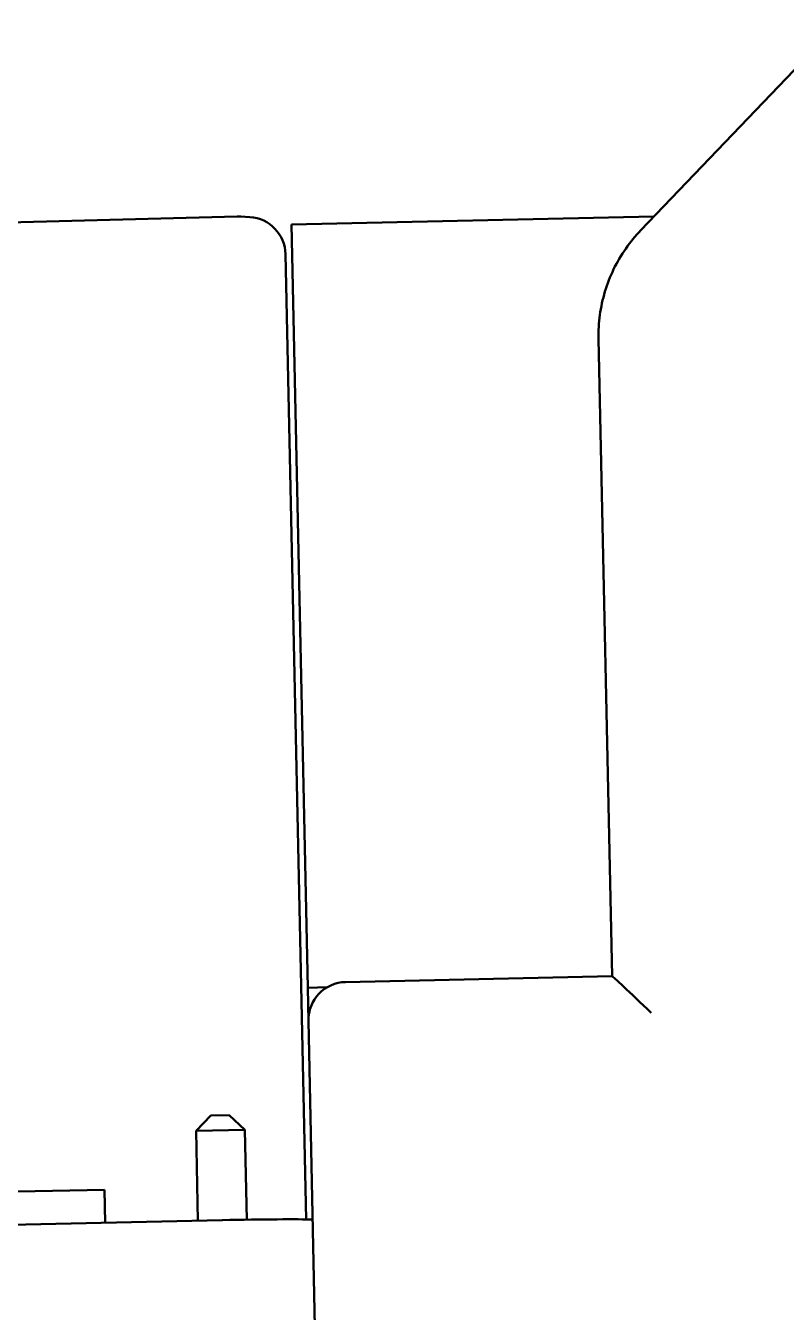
# Model space of a CAD drawing. Header units: millimetres. Extents: x 0 to 2625, y 0 to 1856.
# Drawn here: x 1563.3 to 1573.29, y 1317.21 to 1334.1 of the extents above; entities that cross this region are included whole.
import ezdxf

# ---------------------------------------------------------------- set-up
doc = ezdxf.new("R2010")
doc.units = ezdxf.units.MM
doc.header["$LTSCALE"] = 6.25
doc.layers.add('Visible (ISO)', color=7, linetype='Continuous', lineweight=50)

msp = doc.modelspace()

# ---------------------------------------------------------------- linework, layer by layer
at = {"layer": 'Visible (ISO)'}
for p, q in [((1573.952, 1334.097), (1571.38, 1331.413)), ((1544.58, 1331.018), (1566.082, 1331.593)), ((1566.128, 1331.593), (1566.248, 1331.585)), ((1571.551, 1331.591), (1566.792, 1331.489)), ((1566.792, 1331.489), (1567.007, 1321.469)), ((1566.715, 1331.097), (1566.987, 1318.428)), ((1571.004, 1321.619), (1570.825, 1329.987)), ((1567.261, 1321.475), (1567.007, 1321.469)), ((1571.004, 1321.619), (1567.505, 1321.544)), ((1567.007, 1321.469), (1567.016, 1321.034)), ((1567.337, 1306.041), (1567.016, 1321.034)), ((1565.737, 1319.79), (1565.541, 1319.59)), ((1565.737, 1319.79), (1565.977, 1319.795)), ((1566.181, 1319.604), (1565.977, 1319.795)), ((1566.181, 1319.604), (1565.541, 1319.59)), ((1565.541, 1319.59), (1565.566, 1318.411)), ((1566.181, 1319.604), (1566.206, 1318.424)), ((1563.203, 1318.794), (1564.337, 1318.818)), ((1564.337, 1318.818), (1564.347, 1318.385)), ((1554.857, 1318.181), (1565.886, 1318.418))]:
    msp.add_line(p, q, dxfattribs=at)
for centre, start, end in [((1566.095, 1331.094), 86.2766, 91.5327), ((1566.216, 1331.086), 1.2287, 86.2766), ((1567.516, 1321.044), 91.2287, 181.2287)]:
    msp.add_arc(centre, 0.5, start, end, dxfattribs=at)
for centre, major_axis, ratio, start_param, end_param in [((1571.515, 1321.13), (-0.511, 0.489), 0.010723, 4.723111, 6.272463), ((1565.887, 1318.391), (1.27, 0.027), 0.021443, 0.366779, 1.570796)]:
    msp.add_ellipse(centre, major_axis=major_axis, ratio=ratio, start_param=start_param, end_param=end_param, dxfattribs=at)
msp.add_open_spline([(1571.38, 1331.413), (1571.308, 1331.338), (1571.241, 1331.256), (1571.122, 1331.084), (1571.069, 1330.994), (1570.978, 1330.805), (1570.94, 1330.707), (1570.879, 1330.507), (1570.857, 1330.404), (1570.829, 1330.196), (1570.823, 1330.092), (1570.825, 1329.987)], degree=3, knots=[0.7853982, 0.7853982, 0.7853982, 0.7853982, 0.9424778, 0.9424778, 1.0995574, 1.0995574, 1.2566371, 1.2566371, 1.4137167, 1.4137167, 1.5707963, 1.5707963, 1.5707963, 1.5707963], dxfattribs=at)

doc.saveas('drawing.dxf')
